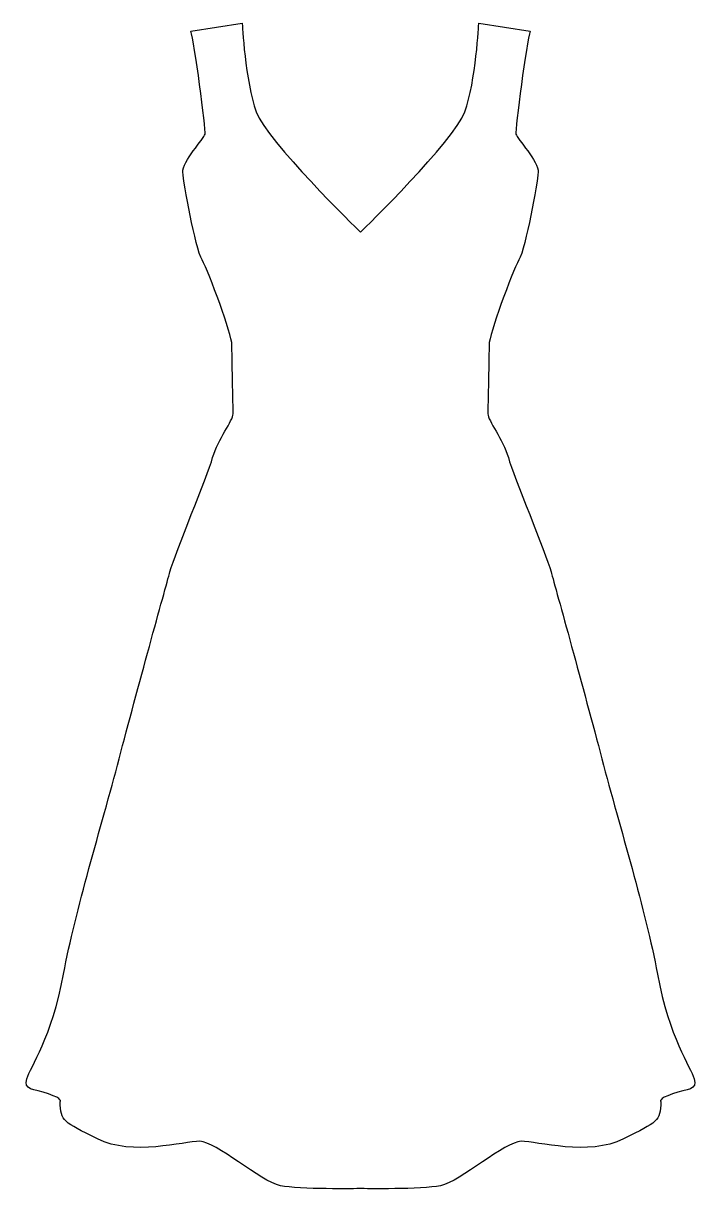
# Model space of a CAD drawing. Header units: centimetres. Extents: x -6.2 to 6.2, y -10.7 to 10.7.
import ezdxf

# ---------------------------------------------------------------- set-up
doc = ezdxf.new("R2010")
doc.units = ezdxf.units.CM
doc.header["$MEASUREMENT"] = 0
doc.layers.add('Camada 1', color=7, linetype='Continuous')

msp = doc.modelspace()

# ---------------------------------------------------------------- linework, layer by layer
at = {"layer": 'Camada 1'}
msp.add_open_spline([(6.12401, -8.66878), (6.05961, -8.45431), (5.66271, -7.91802), (5.44821, -6.74883), (5.44821, -6.74883), (5.23371, -5.57982), (4.76185, -4.06752), (4.4293, -2.80201), (4.4293, -2.80201), (4.0968, -1.53632), (3.59263, 0.28697), (3.49633, 0.63024), (3.49633, 0.63024), (3.39965, 0.97343), (2.80976, 2.37847), (2.71327, 2.72174), (2.71327, 2.72174), (2.61678, 3.06483), (2.33769, 3.39735), (2.33769, 3.52602), (2.33769, 3.52602), (2.33769, 3.65471), (2.3592, 4.62007), (2.3592, 4.7916), (2.3592, 4.7916), (2.3592, 4.96324), (2.77764, 6.12158), (2.90623, 6.34677), (2.90623, 6.34677), (3.035, 6.57214), (3.24953, 7.76258), (3.2603, 7.95565), (3.2603, 7.95565), (3.27086, 8.14872), (2.87414, 8.57774), (2.85263, 8.6528), (2.85263, 8.6528), (2.83128, 8.72794), (3.05297, 10.376), (3.11377, 10.54407), (3.11377, 10.54407), (3.11377, 10.54407), (2.16983, 10.68705), (2.16983, 10.68705), (2.16983, 10.68705), (2.16983, 10.68705), (2.1198, 9.62171), (1.91247, 9.06391), (1.91247, 9.06391), (1.70967, 8.51895), (0.07491, 6.93171), (-0.00004, 6.85908), (-0.00004, 6.85908), (-0.07492, 6.93168), (-1.70986, 8.51894), (-1.91245, 9.06391), (-1.91245, 9.06391), (-2.11978, 9.62171), (-2.16981, 10.68705), (-2.16981, 10.68705), (-2.16981, 10.68705), (-2.16981, 10.68705), (-3.11366, 10.54412), (-3.11366, 10.54412), (-3.11366, 10.54412), (-3.05296, 10.37606), (-2.83127, 8.72799), (-2.8527, 8.65285), (-2.8527, 8.65285), (-2.87413, 8.57779), (-3.27103, 8.14879), (-3.26026, 7.9557), (-3.26026, 7.9557), (-3.2496, 7.76263), (-3.0351, 6.57217), (-2.90633, 6.34682), (-2.90633, 6.34682), (-2.77764, 6.12163), (-2.3593, 4.96329), (-2.3593, 4.79165), (-2.3593, 4.79165), (-2.3593, 4.62012), (-2.33787, 3.65474), (-2.33787, 3.52607), (-2.33787, 3.52607), (-2.33787, 3.3974), (-2.61677, 3.06487), (-2.71326, 2.72179), (-2.71326, 2.72179), (-2.80983, 2.37849), (-3.39972, 0.97345), (-3.49622, 0.63029), (-3.49622, 0.63029), (-3.59279, 0.28699), (-4.09688, -1.53628), (-4.42941, -2.80196), (-4.42941, -2.80196), (-4.76183, -4.06746), (-5.2338, -5.57977), (-5.44829, -6.74878), (-5.44829, -6.74878), (-5.66279, -7.91797), (-6.05961, -8.45426), (-6.12401, -8.66873), (-6.12401, -8.66873), (-6.1883, -8.88323), (-6.00601, -8.85098), (-5.72719, -8.94763), (-5.72719, -8.94763), (-5.44829, -9.04412), (-5.51269, -9.08699), (-5.51269, -9.08699), (-5.51269, -9.08699), (-5.50192, -9.46238), (-5.45898, -9.45161), (-4.82623, -9.77356), (-4.82623, -9.77356), (-4.1934, -10.09513), (-3.23886, -9.81624), (-2.94933, -9.81624), (-2.94933, -9.81624), (-2.65966, -9.81624), (-1.83385, -10.55644), (-1.46922, -10.63158), (-1.46922, -10.63158), (-1.11658, -10.70408), (-0.06918, -10.68518), (-0.00007, -10.6837), (-0.00007, -10.6837), (0.06912, -10.68521), (1.11655, -10.7041), (1.46908, -10.63158), (1.46908, -10.63158), (1.83368, -10.55641), (2.6596, -9.81624), (2.94908, -9.81624), (2.94908, -9.81624), (3.23875, -9.81624), (4.19344, -10.09514), (4.82598, -9.77356), (4.82598, -9.77356), (5.45894, -9.45161), (5.50178, -9.46238), (5.51255, -9.08699), (5.51255, -9.08699), (5.51255, -9.08699), (5.44815, -9.04415), (5.72705, -8.94763), (5.72705, -8.94763), (6.00582, -8.851), (6.18822, -8.88328), (6.12401, -8.66878)], degree=3, knots=[0, 0, 0, 0, 0.02564103, 0.02564103, 0.02564103, 0.02564103, 0.05128205, 0.05128205, 0.05128205, 0.05128205, 0.07692308, 0.07692308, 0.07692308, 0.07692308, 0.1025641, 0.1025641, 0.1025641, 0.1025641, 0.12820513, 0.12820513, 0.12820513, 0.12820513, 0.15384615, 0.15384615, 0.15384615, 0.15384615, 0.17948718, 0.17948718, 0.17948718, 0.17948718, 0.20512821, 0.20512821, 0.20512821, 0.20512821, 0.23076923, 0.23076923, 0.23076923, 0.23076923, 0.25641026, 0.25641026, 0.25641026, 0.25641026, 0.28205128, 0.28205128, 0.28205128, 0.28205128, 0.30769231, 0.30769231, 0.30769231, 0.30769231, 0.33333333, 0.33333333, 0.33333333, 0.33333333, 0.35897436, 0.35897436, 0.35897436, 0.35897436, 0.38461538, 0.38461538, 0.38461538, 0.38461538, 0.41025641, 0.41025641, 0.41025641, 0.41025641, 0.43589744, 0.43589744, 0.43589744, 0.43589744, 0.46153846, 0.46153846, 0.46153846, 0.46153846, 0.48717949, 0.48717949, 0.48717949, 0.48717949, 0.51282051, 0.51282051, 0.51282051, 0.51282051, 0.53846154, 0.53846154, 0.53846154, 0.53846154, 0.56410256, 0.56410256, 0.56410256, 0.56410256, 0.58974359, 0.58974359, 0.58974359, 0.58974359, 0.61538462, 0.61538462, 0.61538462, 0.61538462, 0.64102564, 0.64102564, 0.64102564, 0.64102564, 0.66666667, 0.66666667, 0.66666667, 0.66666667, 0.69230769, 0.69230769, 0.69230769, 0.69230769, 0.71794872, 0.71794872, 0.71794872, 0.71794872, 0.74358974, 0.74358974, 0.74358974, 0.74358974, 0.76923077, 0.76923077, 0.76923077, 0.76923077, 0.79487179, 0.79487179, 0.79487179, 0.79487179, 0.82051282, 0.82051282, 0.82051282, 0.82051282, 0.84615385, 0.84615385, 0.84615385, 0.84615385, 0.87179487, 0.87179487, 0.87179487, 0.87179487, 0.8974359, 0.8974359, 0.8974359, 0.8974359, 0.92307692, 0.92307692, 0.92307692, 0.92307692, 0.94871795, 0.94871795, 0.94871795, 0.94871795, 1, 1, 1, 1], dxfattribs=at)

doc.saveas('drawing.dxf')
